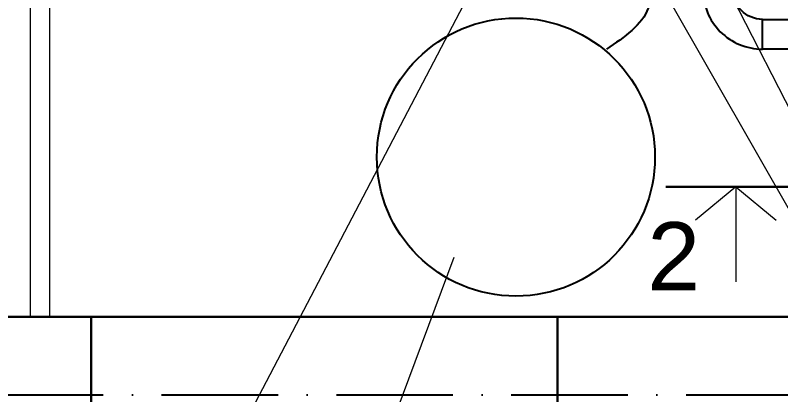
# Model space of a CAD drawing. Header units: millimetres. Extents: x 50754 to 359209, y -241195 to 23895.
# Drawn here: x 143079 to 147019, y -217018 to -215066 of the extents above; entities that cross this region are included whole.
import ezdxf

# ---------------------------------------------------------------- set-up
doc = ezdxf.new("R2010")
doc.units = ezdxf.units.MM
doc.linetypes.add('ACAD_ISO10W100', pattern=[18, 12, -3, 0, -3])
for name, color, linetype, lineweight in [('33', 7, 'Continuous', 35), ('окна', 140, 'Continuous', 9), ('размер', 250, 'Continuous', 5), ('стены', 7, 'Continuous', 30)]:
    doc.layers.add(name, color=color, linetype=linetype, lineweight=lineweight)
doc.styles.add('Arial-300', font='arial.ttf', dxfattribs={"height": 300})

msp = doc.modelspace()

# ---------------------------------------------------------------- linework, layer by layer
at = {"ltscale": 15}
msp.add_line((146924.7713698045, -215239.741075555), (146924.7713698045, -215086.5234473194), dxfattribs=at)
at = {"color": 7, "linetype": 'ACAD_ISO10W100', "lineweight": 25, "ltscale": 50}
msp.add_line((136630.9135381107, -217018.1646556527), (151615.3154267443, -217018.2032202922), dxfattribs=at)
at = {"ltscale": 15}
for points in [[(146924.7703740556, -215086.5225274355), (147489.6958240077, -215086.5234473206, 0.4142133052118758), (147642.9137017369, -214933.3062030935), (147642.9176265609, -213963.6438520483)], [(146924.7713698045, -215086.5225274371), (146924.7713698045, -215086.5225274371, -0.4142133052118758), (146771.5534920752, -214933.30528321), (146771.5534920752, -214933.30528321)]]:
    msp.add_lwpolyline(points, format="xyb", dxfattribs=at)
at = {"lineweight": 13}
msp.add_lwpolyline([(145690.8832712927, -214427.3113615591), (143720.1543542422, -218193.6506011174)], dxfattribs=at)
at = {"ltscale": 15}
msp.add_lwpolyline([(147489.6960686659, -215239.7410755566), (146924.0190339213, -215239.7401544494)], dxfattribs=at)
at = {"color": 7, "lineweight": 25, "ltscale": 15}
msp.add_circle((145655.8863755693, -215795.4589485105), 715.7226654578699, dxfattribs=at)
at = {"ltscale": 15}
msp.add_arc((146924.7703784564, -214933.3058190795), 306.435256477099, 180.0000718003626, 270.0001853555926, dxfattribs=at)
at = {"color": 7, "lineweight": 25, "ltscale": 15}
msp.add_open_spline([(146637.4809718178, -214299.1900509543), (146502.6440920187, -214384.7857294231), (146231.4474423144, -214556.9438533821), (146435.8305587986, -215026.9251693929), (146214.3806706597, -215177.8036504565), (146123.0903161577, -215240.0016856908)], degree=3, knots=[0, 0, 0, 0, 424.4329510677898, 853.6596388548326, 1154.707517883367, 1154.707517883367, 1154.707517883367, 1154.707517883367], dxfattribs=at)
at = {"layer": '33', "lineweight": 13}
for p, q in [((149578.3439742387, -220473.0555061983), (146009.5513229824, -213479.9385141488)), ((149578.3439742387, -220473.0555061983), (145947.9875068231, -214114.7036033168)), ((144514.6231815808, -218514.0045696804), (145337.6158648821, -216310.9063653803))]:
    msp.add_line(p, q, dxfattribs=at)
at = {"layer": 'окна', "color": 0}
for q in [(146581.0978814632, -216120.483232457), (146788.2551064236, -216437.4705266728), (146995.4123313844, -216120.4832324572)]:
    msp.add_line((146788.2551064239, -215948.4620591932), q, dxfattribs=at)
at = {"layer": 'размер', "color": 0, "lineweight": 20}
for p, q in [((143157.490444749, -216618.3561095467), (143157.4904447573, -210718.429955594)), ((143257.5023364791, -216618.3561095466), (143257.4448604507, -210818.4299555944))]:
    msp.add_line(p, q, dxfattribs=at)
at = {"layer": 'размер', "color": 7, "lineweight": 30}
for p, q in [((141669.6672494404, -216618.3561095486), (148869.840976106, -216618.3561095395)), ((143469.6672494408, -217418.3561095455), (143469.6672494404, -216618.3561095455)), ((145869.6672494404, -216618.3387878119), (145869.667249441, -217418.3387878119))]:
    msp.add_line(p, q, dxfattribs=at)
at = {"layer": 'стены', "color": 0, "lineweight": 30}
msp.add_line((146428.1583912102, -215948.462059193), (147137.1756834583, -215948.4620591934), dxfattribs=at)

# ---------------------------------------------------------------- texts
at = {"lineweight": 15, "insert": (146468.6499628171, -216130.5828076645), "char_height": 350, "width": 2979.911755749979, "attachment_point": 2, "style": 'Arial-300'}
msp.add_mtext('\\pxsm0.8;{\\fArial|b0|i0|c238|p34;2}', dxfattribs=at)

doc.saveas('drawing.dxf')
